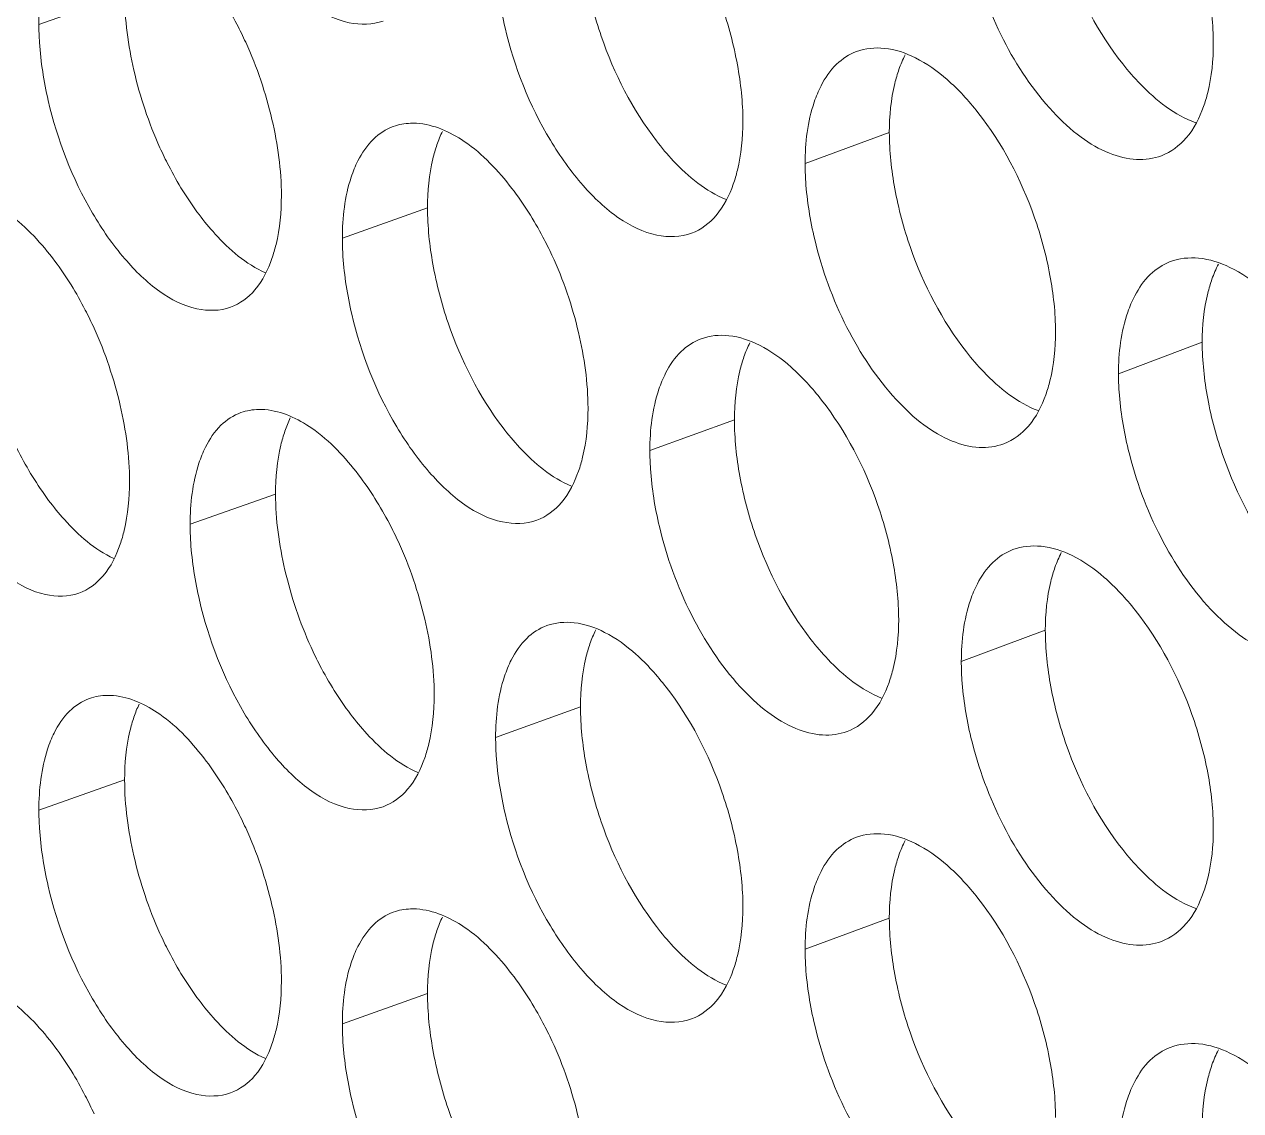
# Model space of a CAD drawing. Header units: millimetres. Extents: x 1177 to 4147, y 93 to 2194.
# Drawn here: x 2520.17 to 2532.36, y 792.45 to 803.34 of the extents above; entities that cross this region are included whole.
import ezdxf

# ---------------------------------------------------------------- set-up
doc = ezdxf.new("R2010")
doc.units = ezdxf.units.MM
doc.header["$LTSCALE"] = 0.1
doc.layers.get('0').update_dxf_attribs({"lineweight": 13})
doc.layers.add('标注', color=251, linetype='Continuous', lineweight=9)

# ---------------------------------------------------------------- blocks, each defined once
blk = doc.blocks.new('02')
at = {"layer": '标注'}
for p, q in [((4370.81, 739.325), (4369.582, 738.894)), ((4370.81, 739.325), (4369.582, 738.894)), ((4381.761, 737.347), (4380.555, 736.902)), ((4375.148, 736.268), (4373.928, 735.832)), ((4375.148, 736.268), (4373.928, 735.832)), ((4386.242, 734.343), (4385.043, 733.892)), ((4379.543, 733.233), (4378.332, 732.79)), ((4379.543, 733.233), (4378.332, 732.79)), ((4372.971, 732.169), (4371.748, 731.735)), ((4383.995, 730.218), (4382.792, 729.769)), ((4383.995, 730.218), (4382.792, 729.769)), ((4377.338, 729.123), (4376.123, 728.683)), ((4370.81, 728.075), (4369.582, 727.644)), ((4381.761, 726.097), (4380.555, 725.652)), ((4375.148, 725.018), (4373.928, 724.582))]:
    blk.add_line(p, q, dxfattribs=at)
for points, knots in [([(4386.401, 738.618), (4386.401, 738.888), (4386.339, 739.449), (4386.043, 740.536), (4385.635, 741.312), (4385.283, 741.755)], [0, 0, 0, 0, 0.239858, 0.497322, 1, 1, 1, 1]), ([(4383.995, 741.468), (4383.995, 741.197), (4384.056, 740.636), (4384.349, 739.548), (4384.753, 738.771), (4385.104, 738.328)], [0, 0, 0, 0, 0.240069, 0.497672, 1, 1, 1, 1]), ([(4379.664, 737.507), (4379.664, 737.777), (4379.603, 738.338), (4379.312, 739.427), (4378.913, 740.205), (4378.566, 740.652)], [0, 0, 0, 0, 0.240077, 0.497775, 1, 1, 1, 1]), ([(4377.338, 740.373), (4377.338, 740.103), (4377.398, 739.541), (4377.685, 738.452), (4378.082, 737.673), (4378.426, 737.225)], [0, 0, 0, 0, 0.240288, 0.498123, 1, 1, 1, 1]), ([(4369.8, 739.997), (4369.763, 739.922), (4369.624, 739.571), (4369.582, 739.187), (4369.582, 738.894)], [0, 0, 0, 0, 0.220019, 1, 1, 1, 1]), ([(4369.8, 739.997), (4369.763, 739.922), (4369.624, 739.571), (4369.582, 739.187), (4369.582, 738.894)], [0, 0, 0, 0, 0.220019, 1, 1, 1, 1]), ([(4376.123, 739.933), (4376.123, 739.846), (4376.136, 739.481), (4376.195, 739.117), (4376.259, 738.846)], [0, 0, 0, 0, 0.237616, 1, 1, 1, 1]), ([(4382.93, 739.933), (4383.035, 739.497), (4383.336, 738.677), (4383.922, 737.795), (4384.475, 737.279), (4384.884, 737.038), (4385.287, 736.936), (4385.546, 736.971), (4385.658, 737.013)], [0, 0, 0, 0, 0.308117, 0.594911, 0.718921, 0.825829, 0.917631, 1, 1, 1, 1]), ([(4372.544, 738.637), (4372.504, 738.724), (4372.341, 739.058), (4372.144, 739.376), (4371.978, 739.595)], [0, 0, 0, 0, 0.259142, 1, 1, 1, 1]), ([(4372.544, 738.637), (4372.504, 738.724), (4372.341, 739.058), (4372.144, 739.376), (4371.978, 739.595)], [0, 0, 0, 0, 0.259142, 1, 1, 1, 1]), ([(4370.81, 739.325), (4370.81, 738.959), (4370.914, 738.204), (4371.155, 737.483), (4371.315, 737.128)], [0, 0, 0, 0, 0.484109, 1, 1, 1, 1]), ([(4370.81, 739.325), (4370.81, 738.959), (4370.914, 738.204), (4371.155, 737.483), (4371.315, 737.128)], [0, 0, 0, 0, 0.484109, 1, 1, 1, 1]), ([(4373.491, 739.164), (4373.652, 739.051), (4373.979, 738.881), (4374.36, 738.887), (4374.512, 738.941)], [0, 0, 0, 0, 0.547725, 1, 1, 1, 1]), ([(4369.582, 738.894), (4369.582, 738.807), (4369.595, 738.441), (4369.653, 738.077), (4369.716, 737.805)], [0, 0, 0, 0, 0.237546, 1, 1, 1, 1]), ([(4369.582, 738.894), (4369.582, 738.807), (4369.595, 738.441), (4369.653, 738.077), (4369.716, 737.805)], [0, 0, 0, 0, 0.237546, 1, 1, 1, 1]), ([(4376.259, 738.846), (4376.391, 738.282), (4376.708, 737.478), (4377.334, 736.599), (4377.698, 736.251), (4377.889, 736.12)], [0, 0, 0, 0, 0.537696, 0.785444, 1, 1, 1, 1]), ([(4373.055, 736.442), (4373.055, 736.808), (4372.949, 737.562), (4372.706, 738.282), (4372.544, 738.637)], [0, 0, 0, 0, 0.483934, 1, 1, 1, 1]), ([(4373.055, 736.442), (4373.055, 736.808), (4372.949, 737.562), (4372.706, 738.282), (4372.544, 738.637)], [0, 0, 0, 0, 0.483934, 1, 1, 1, 1]), ([(4386.261, 737.717), (4386.285, 737.782), (4386.371, 738.075), (4386.401, 738.383), (4386.401, 738.618)], [0, 0, 0, 0, 0.228642, 1, 1, 1, 1]), ([(4381.292, 738.505), (4381.185, 738.465), (4380.978, 738.33), (4380.841, 738.127), (4380.783, 738.014)], [0, 0, 0, 0, 0.471808, 1, 1, 1, 1]), ([(4383.03, 737.632), (4382.897, 737.801), (4382.626, 738.098), (4382.173, 738.424), (4381.717, 738.579), (4381.417, 738.551), (4381.292, 738.505)], [0, 0, 0, 0, 0.312757, 0.580674, 0.804664, 1, 1, 1, 1]), ([(4381.899, 738.249), (4381.876, 738.183), (4381.79, 737.89), (4381.761, 737.583), (4381.761, 737.347)], [0, 0, 0, 0, 0.228275, 1, 1, 1, 1]), ([(4385.104, 738.328), (4385.183, 738.227), (4385.477, 737.888), (4385.846, 737.595), (4386.149, 737.485)], [0, 0, 0, 0, 0.284751, 1, 1, 1, 1]), ([(4380.783, 738.014), (4380.745, 737.94), (4380.599, 737.586), (4380.555, 737.198), (4380.555, 736.902)], [0, 0, 0, 0, 0.220876, 1, 1, 1, 1]), ([(4369.716, 737.805), (4369.845, 737.241), (4370.155, 736.436), (4370.769, 735.552), (4371.126, 735.201), (4371.314, 735.068)], [0, 0, 0, 0, 0.53889, 0.786432, 1, 1, 1, 1]), ([(4369.716, 737.805), (4369.845, 737.241), (4370.155, 736.436), (4370.769, 735.552), (4371.126, 735.201), (4371.314, 735.068)], [0, 0, 0, 0, 0.53889, 0.786432, 1, 1, 1, 1]), ([(4385.658, 737.013), (4385.795, 737.064), (4386.059, 737.266), (4386.204, 737.556), (4386.261, 737.717)], [0, 0, 0, 0, 0.460494, 1, 1, 1, 1]), ([(4384.141, 734.492), (4384.141, 734.762), (4384.079, 735.323), (4383.785, 736.411), (4383.38, 737.188), (4383.03, 737.632)], [0, 0, 0, 0, 0.239931, 0.497473, 1, 1, 1, 1]), ([(4374.658, 737.432), (4374.552, 737.393), (4374.343, 737.257), (4374.208, 737.052), (4374.15, 736.938)], [0, 0, 0, 0, 0.469738, 1, 1, 1, 1]), ([(4374.658, 737.432), (4374.552, 737.393), (4374.343, 737.257), (4374.208, 737.052), (4374.15, 736.938)], [0, 0, 0, 0, 0.469738, 1, 1, 1, 1]), ([(4374.992, 737.477), (4374.963, 737.479), (4374.85, 737.48), (4374.737, 737.46), (4374.658, 737.432)], [0, 0, 0, 0, 0.257824, 1, 1, 1, 1]), ([(4374.992, 737.477), (4374.963, 737.479), (4374.85, 737.48), (4374.737, 737.46), (4374.658, 737.432)], [0, 0, 0, 0, 0.257824, 1, 1, 1, 1]), ([(4376.356, 736.545), (4376.161, 736.798), (4375.776, 737.216), (4375.235, 737.462), (4374.992, 737.477)], [0, 0, 0, 0, 0.568444, 1, 1, 1, 1]), ([(4376.356, 736.545), (4376.161, 736.798), (4375.776, 737.216), (4375.235, 737.462), (4374.992, 737.477)], [0, 0, 0, 0, 0.568444, 1, 1, 1, 1]), ([(4379.527, 736.606), (4379.55, 736.672), (4379.635, 736.964), (4379.664, 737.272), (4379.664, 737.507)], [0, 0, 0, 0, 0.22821, 1, 1, 1, 1]), ([(4378.426, 737.225), (4378.502, 737.127), (4378.782, 736.794), (4379.133, 736.504), (4379.423, 736.387)], [0, 0, 0, 0, 0.28439, 1, 1, 1, 1]), ([(4381.761, 737.347), (4381.761, 737.077), (4381.822, 736.516), (4382.113, 735.428), (4382.515, 734.65), (4382.864, 734.205)], [0, 0, 0, 0, 0.240142, 0.497822, 1, 1, 1, 1]), ([(4371.315, 737.128), (4371.355, 737.041), (4371.516, 736.707), (4371.712, 736.389), (4371.877, 736.17)], [0, 0, 0, 0, 0.259253, 1, 1, 1, 1]), ([(4371.315, 737.128), (4371.355, 737.041), (4371.516, 736.707), (4371.712, 736.389), (4371.877, 736.17)], [0, 0, 0, 0, 0.259253, 1, 1, 1, 1]), ([(4375.283, 737.169), (4375.26, 737.103), (4375.176, 736.81), (4375.148, 736.503), (4375.148, 736.268)], [0, 0, 0, 0, 0.227846, 1, 1, 1, 1]), ([(4375.283, 737.169), (4375.26, 737.103), (4375.176, 736.81), (4375.148, 736.503), (4375.148, 736.268)], [0, 0, 0, 0, 0.227846, 1, 1, 1, 1]), ([(4374.15, 736.938), (4374.113, 736.864), (4373.971, 736.512), (4373.928, 736.126), (4373.928, 735.832)], [0, 0, 0, 0, 0.220347, 1, 1, 1, 1]), ([(4374.15, 736.938), (4374.113, 736.864), (4373.971, 736.512), (4373.928, 736.126), (4373.928, 735.832)], [0, 0, 0, 0, 0.220347, 1, 1, 1, 1]), ([(4380.555, 736.902), (4380.555, 736.815), (4380.568, 736.449), (4380.628, 736.086), (4380.692, 735.815)], [0, 0, 0, 0, 0.237664, 1, 1, 1, 1]), ([(4376.929, 735.589), (4376.889, 735.676), (4376.724, 736.009), (4376.524, 736.326), (4376.356, 736.545)], [0, 0, 0, 0, 0.258962, 1, 1, 1, 1]), ([(4376.929, 735.589), (4376.889, 735.676), (4376.724, 736.009), (4376.524, 736.326), (4376.356, 736.545)], [0, 0, 0, 0, 0.258962, 1, 1, 1, 1]), ([(4378.928, 735.904), (4379.064, 735.954), (4379.328, 736.155), (4379.47, 736.445), (4379.527, 736.606)], [0, 0, 0, 0, 0.458276, 1, 1, 1, 1]), ([(4369.811, 735.504), (4369.623, 735.754), (4369.252, 736.169), (4368.729, 736.423), (4368.492, 736.444)], [0, 0, 0, 0, 0.569371, 1, 1, 1, 1]), ([(4372.92, 735.543), (4372.943, 735.608), (4373.026, 735.901), (4373.055, 736.208), (4373.055, 736.442)], [0, 0, 0, 0, 0.227782, 1, 1, 1, 1]), ([(4372.92, 735.543), (4372.943, 735.608), (4373.026, 735.901), (4373.055, 736.208), (4373.055, 736.442)], [0, 0, 0, 0, 0.227782, 1, 1, 1, 1]), ([(4371.877, 736.17), (4371.949, 736.074), (4372.216, 735.748), (4372.548, 735.46), (4372.825, 735.336)], [0, 0, 0, 0, 0.283932, 1, 1, 1, 1]), ([(4371.877, 736.17), (4371.949, 736.074), (4372.216, 735.748), (4372.548, 735.46), (4372.825, 735.336)], [0, 0, 0, 0, 0.283932, 1, 1, 1, 1]), ([(4375.148, 736.268), (4375.148, 735.998), (4375.207, 735.437), (4375.492, 734.347), (4375.886, 733.567), (4376.229, 733.118)], [0, 0, 0, 0, 0.240361, 0.498273, 1, 1, 1, 1]), ([(4375.148, 736.268), (4375.148, 735.998), (4375.207, 735.437), (4375.492, 734.347), (4375.886, 733.567), (4376.229, 733.118)], [0, 0, 0, 0, 0.240361, 0.498273, 1, 1, 1, 1]), ([(4377.889, 736.12), (4378.053, 736.008), (4378.387, 735.839), (4378.773, 735.847), (4378.928, 735.904)], [0, 0, 0, 0, 0.54679, 1, 1, 1, 1]), ([(4373.928, 735.832), (4373.928, 735.745), (4373.941, 735.379), (4374, 735.015), (4374.063, 734.744)], [0, 0, 0, 0, 0.237593, 1, 1, 1, 1]), ([(4373.928, 735.832), (4373.928, 735.745), (4373.941, 735.379), (4374, 735.015), (4374.063, 734.744)], [0, 0, 0, 0, 0.237593, 1, 1, 1, 1]), ([(4380.692, 735.815), (4380.796, 735.38), (4381.094, 734.56), (4381.677, 733.677), (4382.226, 733.159), (4382.631, 732.917), (4383.031, 732.813), (4383.289, 732.846), (4383.401, 732.888)], [0, 0, 0, 0, 0.308628, 0.595689, 0.719688, 0.826459, 0.91799, 1, 1, 1, 1]), ([(4370.373, 734.543), (4370.333, 734.631), (4370.172, 734.965), (4369.976, 735.283), (4369.811, 735.504)], [0, 0, 0, 0, 0.259231, 1, 1, 1, 1]), ([(4372.326, 734.843), (4372.461, 734.891), (4372.725, 735.091), (4372.864, 735.382), (4372.92, 735.543)], [0, 0, 0, 0, 0.455957, 1, 1, 1, 1]), ([(4372.326, 734.843), (4372.461, 734.891), (4372.725, 735.091), (4372.864, 735.382), (4372.92, 735.543)], [0, 0, 0, 0, 0.455957, 1, 1, 1, 1]), ([(4377.446, 733.397), (4377.446, 733.762), (4377.339, 734.516), (4377.093, 735.235), (4376.929, 735.589)], [0, 0, 0, 0, 0.483858, 1, 1, 1, 1]), ([(4377.446, 733.397), (4377.446, 733.762), (4377.339, 734.516), (4377.093, 735.235), (4376.929, 735.589)], [0, 0, 0, 0, 0.483858, 1, 1, 1, 1]), ([(4385.785, 735.496), (4385.679, 735.456), (4385.472, 735.321), (4385.334, 735.119), (4385.276, 735.007)], [0, 0, 0, 0, 0.473099, 1, 1, 1, 1]), ([(4387.549, 734.634), (4387.414, 734.803), (4387.139, 735.099), (4386.678, 735.424), (4386.215, 735.575), (4385.912, 735.544), (4385.785, 735.496)], [0, 0, 0, 0, 0.31166, 0.579222, 0.803661, 1, 1, 1, 1]), ([(4386.381, 735.245), (4386.358, 735.179), (4386.271, 734.886), (4386.242, 734.578), (4386.242, 734.343)], [0, 0, 0, 0, 0.228562, 1, 1, 1, 1]), ([(4371.314, 735.068), (4371.473, 734.956), (4371.797, 734.786), (4372.175, 734.789), (4372.326, 734.843)], [0, 0, 0, 0, 0.548205, 1, 1, 1, 1]), ([(4371.314, 735.068), (4371.473, 734.956), (4371.797, 734.786), (4372.175, 734.789), (4372.326, 734.843)], [0, 0, 0, 0, 0.548205, 1, 1, 1, 1]), ([(4385.276, 735.007), (4385.237, 734.932), (4385.089, 734.579), (4385.043, 734.189), (4385.043, 733.892)], [0, 0, 0, 0, 0.221251, 1, 1, 1, 1]), ([(4374.063, 734.744), (4374.195, 734.18), (4374.509, 733.376), (4375.131, 732.495), (4375.493, 732.146), (4375.683, 732.014)], [0, 0, 0, 0, 0.538094, 0.785773, 1, 1, 1, 1]), ([(4374.063, 734.744), (4374.195, 734.18), (4374.509, 733.376), (4375.131, 732.495), (4375.493, 732.146), (4375.683, 732.014)], [0, 0, 0, 0, 0.538094, 0.785773, 1, 1, 1, 1]), ([(4370.88, 732.348), (4370.88, 732.713), (4370.775, 733.468), (4370.534, 734.189), (4370.373, 734.543)], [0, 0, 0, 0, 0.483972, 1, 1, 1, 1]), ([(4379.066, 734.392), (4378.96, 734.353), (4378.752, 734.217), (4378.616, 734.014), (4378.558, 733.901)], [0, 0, 0, 0, 0.471136, 1, 1, 1, 1]), ([(4379.066, 734.392), (4378.96, 734.353), (4378.752, 734.217), (4378.616, 734.014), (4378.558, 733.901)], [0, 0, 0, 0, 0.471136, 1, 1, 1, 1]), ([(4380.791, 733.515), (4380.659, 733.683), (4380.391, 733.98), (4379.941, 734.308), (4379.489, 734.464), (4379.191, 734.438), (4379.066, 734.392)], [0, 0, 0, 0, 0.313314, 0.581411, 0.805175, 1, 1, 1, 1]), ([(4380.791, 733.515), (4380.659, 733.683), (4380.391, 733.98), (4379.941, 734.308), (4379.489, 734.464), (4379.191, 734.438), (4379.066, 734.392)], [0, 0, 0, 0, 0.313314, 0.581411, 0.805175, 1, 1, 1, 1]), ([(4384.002, 733.591), (4384.025, 733.657), (4384.112, 733.949), (4384.141, 734.257), (4384.141, 734.492)], [0, 0, 0, 0, 0.228498, 1, 1, 1, 1]), ([(4386.242, 734.343), (4386.242, 734.073), (4386.303, 733.512), (4386.598, 732.424), (4387.006, 731.648), (4387.358, 731.206)], [0, 0, 0, 0, 0.239996, 0.497521, 1, 1, 1, 1]), ([(4379.679, 734.133), (4379.656, 734.068), (4379.571, 733.775), (4379.543, 733.468), (4379.543, 733.233)], [0, 0, 0, 0, 0.228131, 1, 1, 1, 1]), ([(4379.679, 734.133), (4379.656, 734.068), (4379.571, 733.775), (4379.543, 733.468), (4379.543, 733.233)], [0, 0, 0, 0, 0.228131, 1, 1, 1, 1]), ([(4382.864, 734.205), (4382.942, 734.105), (4383.231, 733.768), (4383.595, 733.476), (4383.893, 733.363)], [0, 0, 0, 0, 0.284641, 1, 1, 1, 1]), ([(4378.558, 733.901), (4378.52, 733.826), (4378.376, 733.473), (4378.332, 733.086), (4378.332, 732.79)], [0, 0, 0, 0, 0.220694, 1, 1, 1, 1]), ([(4378.558, 733.901), (4378.52, 733.826), (4378.376, 733.473), (4378.332, 733.086), (4378.332, 732.79)], [0, 0, 0, 0, 0.220694, 1, 1, 1, 1]), ([(4385.043, 733.892), (4385.043, 733.805), (4385.057, 733.439), (4385.117, 733.076), (4385.183, 732.806)], [0, 0, 0, 0, 0.237713, 1, 1, 1, 1]), ([(4383.401, 732.888), (4383.537, 732.939), (4383.801, 733.14), (4383.945, 733.43), (4384.002, 733.591)], [0, 0, 0, 0, 0.459766, 1, 1, 1, 1]), ([(4372.82, 733.377), (4372.79, 733.379), (4372.674, 733.383), (4372.557, 733.363), (4372.475, 733.334)], [0, 0, 0, 0, 0.258462, 1, 1, 1, 1]), ([(4374.16, 732.442), (4373.969, 732.694), (4373.59, 733.108), (4373.059, 733.358), (4372.82, 733.377)], [0, 0, 0, 0, 0.568222, 1, 1, 1, 1]), ([(4377.31, 732.497), (4377.333, 732.562), (4377.418, 732.855), (4377.446, 733.162), (4377.446, 733.397)], [0, 0, 0, 0, 0.228067, 1, 1, 1, 1]), ([(4377.31, 732.497), (4377.333, 732.562), (4377.418, 732.855), (4377.446, 733.162), (4377.446, 733.397)], [0, 0, 0, 0, 0.228067, 1, 1, 1, 1]), ([(4381.895, 730.372), (4381.895, 730.642), (4381.834, 731.203), (4381.542, 732.291), (4381.139, 733.069), (4380.791, 733.515)], [0, 0, 0, 0, 0.240004, 0.497624, 1, 1, 1, 1]), ([(4381.895, 730.372), (4381.895, 730.642), (4381.834, 731.203), (4381.542, 732.291), (4381.139, 733.069), (4380.791, 733.515)], [0, 0, 0, 0, 0.240004, 0.497624, 1, 1, 1, 1]), ([(4372.475, 733.334), (4372.369, 733.296), (4372.16, 733.16), (4372.025, 732.954), (4371.968, 732.84)], [0, 0, 0, 0, 0.469011, 1, 1, 1, 1]), ([(4379.543, 733.233), (4379.543, 732.962), (4379.603, 732.401), (4379.892, 731.312), (4380.291, 730.534), (4380.638, 730.088)], [0, 0, 0, 0, 0.240215, 0.497973, 1, 1, 1, 1]), ([(4379.543, 733.233), (4379.543, 732.962), (4379.603, 732.401), (4379.892, 731.312), (4380.291, 730.534), (4380.638, 730.088)], [0, 0, 0, 0, 0.240215, 0.497973, 1, 1, 1, 1]), ([(4369.165, 733.038), (4369.204, 732.95), (4369.364, 732.616), (4369.558, 732.298), (4369.722, 732.078)], [0, 0, 0, 0, 0.259343, 1, 1, 1, 1]), ([(4373.106, 733.069), (4373.083, 733.004), (4372.999, 732.711), (4372.971, 732.404), (4372.971, 732.169)], [0, 0, 0, 0, 0.227704, 1, 1, 1, 1]), ([(4376.229, 733.118), (4376.303, 733.021), (4376.579, 732.69), (4376.924, 732.401), (4377.209, 732.281)], [0, 0, 0, 0, 0.284248, 1, 1, 1, 1]), ([(4376.229, 733.118), (4376.303, 733.021), (4376.579, 732.69), (4376.924, 732.401), (4377.209, 732.281)], [0, 0, 0, 0, 0.284248, 1, 1, 1, 1]), ([(4371.968, 732.84), (4371.931, 732.766), (4371.791, 732.414), (4371.748, 732.029), (4371.748, 731.735)], [0, 0, 0, 0, 0.22018, 1, 1, 1, 1]), ([(4378.332, 732.79), (4378.332, 732.703), (4378.345, 732.337), (4378.404, 731.974), (4378.468, 731.703)], [0, 0, 0, 0, 0.23764, 1, 1, 1, 1]), ([(4378.332, 732.79), (4378.332, 732.703), (4378.345, 732.337), (4378.404, 731.974), (4378.468, 731.703)], [0, 0, 0, 0, 0.23764, 1, 1, 1, 1]), ([(4385.183, 732.806), (4385.288, 732.37), (4385.591, 731.549), (4386.183, 730.668), (4386.74, 730.154), (4387.151, 729.914), (4387.557, 729.814), (4387.818, 729.85), (4387.93, 729.893)], [0, 0, 0, 0, 0.307608, 0.594138, 0.718158, 0.825202, 0.917274, 1, 1, 1, 1]), ([(4376.713, 731.795), (4376.848, 731.844), (4377.113, 732.045), (4377.254, 732.335), (4377.31, 732.497)], [0, 0, 0, 0, 0.457514, 1, 1, 1, 1]), ([(4376.713, 731.795), (4376.848, 731.844), (4377.113, 732.045), (4377.254, 732.335), (4377.31, 732.497)], [0, 0, 0, 0, 0.457514, 1, 1, 1, 1]), ([(4370.746, 731.449), (4370.769, 731.514), (4370.852, 731.807), (4370.88, 732.113), (4370.88, 732.348)], [0, 0, 0, 0, 0.227639, 1, 1, 1, 1]), ([(4374.73, 731.485), (4374.689, 731.573), (4374.525, 731.906), (4374.327, 732.223), (4374.16, 732.442)], [0, 0, 0, 0, 0.259052, 1, 1, 1, 1]), ([(4372.971, 732.169), (4372.971, 731.804), (4373.077, 731.048), (4373.319, 730.328), (4373.48, 729.974)], [0, 0, 0, 0, 0.484071, 1, 1, 1, 1]), ([(4369.722, 732.078), (4369.793, 731.983), (4370.056, 731.659), (4370.382, 731.372), (4370.654, 731.247)], [0, 0, 0, 0, 0.283758, 1, 1, 1, 1]), ([(4375.683, 732.014), (4375.845, 731.902), (4376.176, 731.733), (4376.559, 731.739), (4376.713, 731.795)], [0, 0, 0, 0, 0.547253, 1, 1, 1, 1]), ([(4375.683, 732.014), (4375.845, 731.902), (4376.176, 731.733), (4376.559, 731.739), (4376.713, 731.795)], [0, 0, 0, 0, 0.547253, 1, 1, 1, 1]), ([(4371.748, 731.735), (4371.748, 731.648), (4371.761, 731.282), (4371.819, 730.919), (4371.882, 730.647)], [0, 0, 0, 0, 0.237569, 1, 1, 1, 1]), ([(4378.468, 731.703), (4378.572, 731.268), (4378.867, 730.448), (4379.445, 729.565), (4379.99, 729.045), (4380.392, 728.801), (4380.79, 728.695), (4381.046, 728.728), (4381.157, 728.769)], [0, 0, 0, 0, 0.309142, 0.59647, 0.720459, 0.827093, 0.918352, 1, 1, 1, 1]), ([(4378.468, 731.703), (4378.572, 731.268), (4378.867, 730.448), (4379.445, 729.565), (4379.99, 729.045), (4380.392, 728.801), (4380.79, 728.695), (4381.046, 728.728), (4381.157, 728.769)], [0, 0, 0, 0, 0.309142, 0.59647, 0.720459, 0.827093, 0.918352, 1, 1, 1, 1]), ([(4370.154, 730.749), (4370.289, 730.797), (4370.553, 730.997), (4370.691, 731.287), (4370.746, 731.449)], [0, 0, 0, 0, 0.455161, 1, 1, 1, 1]), ([(4375.243, 729.292), (4375.243, 729.657), (4375.137, 730.412), (4374.892, 731.131), (4374.73, 731.485)], [0, 0, 0, 0, 0.483896, 1, 1, 1, 1]), ([(4385.283, 730.505), (4385.148, 730.674), (4384.876, 730.971), (4384.419, 731.297), (4383.959, 731.449), (4383.658, 731.42), (4383.531, 731.373)], [0, 0, 0, 0, 0.312206, 0.579944, 0.804159, 1, 1, 1, 1]), ([(4385.283, 730.505), (4385.148, 730.674), (4384.876, 730.971), (4384.419, 731.297), (4383.959, 731.449), (4383.658, 731.42), (4383.531, 731.373)], [0, 0, 0, 0, 0.312206, 0.579944, 0.804159, 1, 1, 1, 1]), ([(4383.531, 731.373), (4383.425, 731.333), (4383.218, 731.197), (4383.08, 730.995), (4383.022, 730.883)], [0, 0, 0, 0, 0.472462, 1, 1, 1, 1]), ([(4383.531, 731.373), (4383.425, 731.333), (4383.218, 731.197), (4383.08, 730.995), (4383.022, 730.883)], [0, 0, 0, 0, 0.472462, 1, 1, 1, 1]), ([(4384.133, 731.119), (4384.11, 731.053), (4384.024, 730.76), (4383.995, 730.453), (4383.995, 730.218)], [0, 0, 0, 0, 0.228418, 1, 1, 1, 1]), ([(4384.133, 731.119), (4384.11, 731.053), (4384.024, 730.76), (4383.995, 730.453), (4383.995, 730.218)], [0, 0, 0, 0, 0.228418, 1, 1, 1, 1]), ([(4369.151, 730.978), (4369.309, 730.865), (4369.629, 730.695), (4370.004, 730.696), (4370.154, 730.749)], [0, 0, 0, 0, 0.548694, 1, 1, 1, 1]), ([(4383.022, 730.883), (4382.983, 730.808), (4382.837, 730.455), (4382.792, 730.066), (4382.792, 729.769)], [0, 0, 0, 0, 0.221061, 1, 1, 1, 1]), ([(4383.022, 730.883), (4382.983, 730.808), (4382.837, 730.455), (4382.792, 730.066), (4382.792, 729.769)], [0, 0, 0, 0, 0.221061, 1, 1, 1, 1]), ([(4371.882, 730.647), (4372.013, 730.083), (4372.325, 729.279), (4372.943, 728.396), (4373.303, 728.045), (4373.491, 727.914)], [0, 0, 0, 0, 0.538492, 0.786102, 1, 1, 1, 1]), ([(4386.401, 727.368), (4386.401, 727.638), (4386.339, 728.199), (4386.043, 729.286), (4385.635, 730.062), (4385.283, 730.505)], [0, 0, 0, 0, 0.239858, 0.497322, 1, 1, 1, 1]), ([(4386.401, 727.368), (4386.401, 727.638), (4386.339, 728.199), (4386.043, 729.286), (4385.635, 730.062), (4385.283, 730.505)], [0, 0, 0, 0, 0.239858, 0.497322, 1, 1, 1, 1]), ([(4376.855, 730.284), (4376.749, 730.246), (4376.54, 730.109), (4376.404, 729.905), (4376.347, 729.792)], [0, 0, 0, 0, 0.470447, 1, 1, 1, 1]), ([(4378.566, 729.402), (4378.435, 729.571), (4378.17, 729.868), (4377.724, 730.196), (4377.275, 730.354), (4376.979, 730.329), (4376.855, 730.284)], [0, 0, 0, 0, 0.313876, 0.582158, 0.805693, 1, 1, 1, 1]), ([(4381.757, 729.471), (4381.78, 729.537), (4381.866, 729.829), (4381.895, 730.137), (4381.895, 730.372)], [0, 0, 0, 0, 0.228354, 1, 1, 1, 1]), ([(4381.757, 729.471), (4381.78, 729.537), (4381.866, 729.829), (4381.895, 730.137), (4381.895, 730.372)], [0, 0, 0, 0, 0.228354, 1, 1, 1, 1]), ([(4383.995, 730.218), (4383.995, 729.947), (4384.056, 729.386), (4384.349, 728.298), (4384.753, 727.521), (4385.104, 727.078)], [0, 0, 0, 0, 0.240069, 0.497672, 1, 1, 1, 1]), ([(4383.995, 730.218), (4383.995, 729.947), (4384.056, 729.386), (4384.349, 728.298), (4384.753, 727.521), (4385.104, 727.078)], [0, 0, 0, 0, 0.240069, 0.497672, 1, 1, 1, 1]), ([(4380.638, 730.088), (4380.715, 729.988), (4381, 729.654), (4381.357, 729.362), (4381.651, 729.247)], [0, 0, 0, 0, 0.28452, 1, 1, 1, 1]), ([(4380.638, 730.088), (4380.715, 729.988), (4381, 729.654), (4381.357, 729.362), (4381.651, 729.247)], [0, 0, 0, 0, 0.28452, 1, 1, 1, 1]), ([(4373.48, 729.974), (4373.52, 729.886), (4373.683, 729.553), (4373.88, 729.235), (4374.046, 729.016)], [0, 0, 0, 0, 0.259163, 1, 1, 1, 1]), ([(4377.474, 730.024), (4377.451, 729.958), (4377.366, 729.665), (4377.338, 729.358), (4377.338, 729.123)], [0, 0, 0, 0, 0.227989, 1, 1, 1, 1]), ([(4376.347, 729.792), (4376.309, 729.717), (4376.166, 729.365), (4376.123, 728.979), (4376.123, 728.683)], [0, 0, 0, 0, 0.220518, 1, 1, 1, 1]), ([(4382.792, 729.769), (4382.792, 729.682), (4382.805, 729.317), (4382.865, 728.954), (4382.93, 728.683)], [0, 0, 0, 0, 0.237689, 1, 1, 1, 1]), ([(4382.792, 729.769), (4382.792, 729.682), (4382.805, 729.317), (4382.865, 728.954), (4382.93, 728.683)], [0, 0, 0, 0, 0.237689, 1, 1, 1, 1]), ([(4379.664, 726.257), (4379.664, 726.527), (4379.603, 727.088), (4379.312, 728.177), (4378.913, 728.955), (4378.566, 729.402)], [0, 0, 0, 0, 0.240077, 0.497775, 1, 1, 1, 1]), ([(4381.157, 728.769), (4381.293, 728.819), (4381.558, 729.02), (4381.7, 729.31), (4381.757, 729.471)], [0, 0, 0, 0, 0.459026, 1, 1, 1, 1]), ([(4381.157, 728.769), (4381.293, 728.819), (4381.558, 729.02), (4381.7, 729.31), (4381.757, 729.471)], [0, 0, 0, 0, 0.459026, 1, 1, 1, 1]), ([(4370.307, 729.242), (4370.2, 729.204), (4369.991, 729.068), (4369.857, 728.861), (4369.8, 728.747)], [0, 0, 0, 0, 0.468263, 1, 1, 1, 1]), ([(4370.651, 729.283), (4370.621, 729.285), (4370.505, 729.29), (4370.388, 729.27), (4370.307, 729.242)], [0, 0, 0, 0, 0.258637, 1, 1, 1, 1]), ([(4371.978, 728.345), (4371.789, 728.596), (4371.414, 729.01), (4370.888, 729.262), (4370.651, 729.283)], [0, 0, 0, 0, 0.568686, 1, 1, 1, 1]), ([(4375.108, 728.392), (4375.131, 728.458), (4375.215, 728.75), (4375.243, 729.057), (4375.243, 729.292)], [0, 0, 0, 0, 0.227924, 1, 1, 1, 1]), ([(4374.046, 729.016), (4374.119, 728.92), (4374.391, 728.591), (4374.729, 728.303), (4375.01, 728.181)], [0, 0, 0, 0, 0.284096, 1, 1, 1, 1]), ([(4377.338, 729.123), (4377.338, 728.853), (4377.398, 728.291), (4377.685, 727.202), (4378.082, 726.423), (4378.426, 725.975)], [0, 0, 0, 0, 0.240288, 0.498123, 1, 1, 1, 1]), ([(4370.943, 728.974), (4370.921, 728.909), (4370.838, 728.616), (4370.81, 728.31), (4370.81, 728.075)], [0, 0, 0, 0, 0.227562, 1, 1, 1, 1]), ([(4369.8, 728.747), (4369.763, 728.672), (4369.624, 728.321), (4369.582, 727.937), (4369.582, 727.644)], [0, 0, 0, 0, 0.220019, 1, 1, 1, 1]), ([(4376.123, 728.683), (4376.123, 728.596), (4376.136, 728.231), (4376.195, 727.867), (4376.259, 727.596)], [0, 0, 0, 0, 0.237616, 1, 1, 1, 1]), ([(4382.93, 728.683), (4383.035, 728.247), (4383.336, 727.427), (4383.922, 726.545), (4384.475, 726.029), (4384.884, 725.788), (4385.287, 725.686), (4385.546, 725.721), (4385.658, 725.763)], [0, 0, 0, 0, 0.308117, 0.594911, 0.718921, 0.825829, 0.917631, 1, 1, 1, 1]), ([(4382.93, 728.683), (4383.035, 728.247), (4383.336, 727.427), (4383.922, 726.545), (4384.475, 726.029), (4384.884, 725.788), (4385.287, 725.686), (4385.546, 725.721), (4385.658, 725.763)], [0, 0, 0, 0, 0.308117, 0.594911, 0.718921, 0.825829, 0.917631, 1, 1, 1, 1]), ([(4372.544, 727.387), (4372.504, 727.474), (4372.341, 727.808), (4372.144, 728.126), (4371.978, 728.345)], [0, 0, 0, 0, 0.259142, 1, 1, 1, 1]), ([(4374.512, 727.691), (4374.648, 727.74), (4374.912, 727.941), (4375.052, 728.231), (4375.108, 728.392)], [0, 0, 0, 0, 0.456741, 1, 1, 1, 1]), ([(4370.81, 728.075), (4370.81, 727.709), (4370.914, 726.954), (4371.155, 726.233), (4371.315, 725.878)], [0, 0, 0, 0, 0.484109, 1, 1, 1, 1]), ([(4373.491, 727.914), (4373.652, 727.801), (4373.979, 727.631), (4374.36, 727.637), (4374.512, 727.691)], [0, 0, 0, 0, 0.547725, 1, 1, 1, 1]), ([(4369.582, 727.644), (4369.582, 727.557), (4369.595, 727.191), (4369.653, 726.827), (4369.716, 726.555)], [0, 0, 0, 0, 0.237546, 1, 1, 1, 1]), ([(4376.259, 727.596), (4376.391, 727.032), (4376.708, 726.228), (4377.334, 725.349), (4377.698, 725.001), (4377.889, 724.87)], [0, 0, 0, 0, 0.537696, 0.785444, 1, 1, 1, 1]), ([(4373.055, 725.192), (4373.055, 725.558), (4372.949, 726.312), (4372.706, 727.032), (4372.544, 727.387)], [0, 0, 0, 0, 0.483934, 1, 1, 1, 1]), ([(4381.292, 727.255), (4381.185, 727.215), (4380.978, 727.08), (4380.841, 726.877), (4380.783, 726.764)], [0, 0, 0, 0, 0.471808, 1, 1, 1, 1]), ([(4383.03, 726.382), (4382.897, 726.551), (4382.626, 726.848), (4382.173, 727.174), (4381.717, 727.329), (4381.417, 727.301), (4381.292, 727.255)], [0, 0, 0, 0, 0.312757, 0.580674, 0.804664, 1, 1, 1, 1]), ([(4386.261, 726.467), (4386.285, 726.532), (4386.371, 726.825), (4386.401, 727.133), (4386.401, 727.368)], [0, 0, 0, 0, 0.228642, 1, 1, 1, 1]), ([(4386.261, 726.467), (4386.285, 726.532), (4386.371, 726.825), (4386.401, 727.133), (4386.401, 727.368)], [0, 0, 0, 0, 0.228642, 1, 1, 1, 1]), ([(4385.104, 727.078), (4385.183, 726.977), (4385.477, 726.638), (4385.846, 726.345), (4386.149, 726.235)], [0, 0, 0, 0, 0.284751, 1, 1, 1, 1]), ([(4385.104, 727.078), (4385.183, 726.977), (4385.477, 726.638), (4385.846, 726.345), (4386.149, 726.235)], [0, 0, 0, 0, 0.284751, 1, 1, 1, 1]), ([(4381.899, 726.999), (4381.876, 726.933), (4381.79, 726.64), (4381.761, 726.333), (4381.761, 726.097)], [0, 0, 0, 0, 0.228275, 1, 1, 1, 1]), ([(4380.783, 726.764), (4380.745, 726.69), (4380.599, 726.336), (4380.555, 725.948), (4380.555, 725.652)], [0, 0, 0, 0, 0.220876, 1, 1, 1, 1]), ([(4369.716, 726.555), (4369.845, 725.991), (4370.155, 725.186), (4370.769, 724.302), (4371.126, 723.951), (4371.314, 723.818)], [0, 0, 0, 0, 0.53889, 0.786432, 1, 1, 1, 1]), ([(4384.141, 723.242), (4384.141, 723.512), (4384.079, 724.073), (4383.785, 725.161), (4383.38, 725.938), (4383.03, 726.382)], [0, 0, 0, 0, 0.239931, 0.497473, 1, 1, 1, 1]), ([(4385.658, 725.763), (4385.795, 725.814), (4386.059, 726.016), (4386.204, 726.306), (4386.261, 726.467)], [0, 0, 0, 0, 0.460494, 1, 1, 1, 1]), ([(4385.658, 725.763), (4385.795, 725.814), (4386.059, 726.016), (4386.204, 726.306), (4386.261, 726.467)], [0, 0, 0, 0, 0.460494, 1, 1, 1, 1]), ([(4374.992, 726.227), (4374.963, 726.229), (4374.85, 726.23), (4374.737, 726.21), (4374.658, 726.182)], [0, 0, 0, 0, 0.257824, 1, 1, 1, 1]), ([(4376.356, 725.295), (4376.161, 725.548), (4375.776, 725.966), (4375.235, 726.212), (4374.992, 726.227)], [0, 0, 0, 0, 0.568444, 1, 1, 1, 1]), ([(4379.527, 725.356), (4379.55, 725.422), (4379.635, 725.714), (4379.664, 726.022), (4379.664, 726.257)], [0, 0, 0, 0, 0.22821, 1, 1, 1, 1]), ([(4374.658, 726.182), (4374.552, 726.143), (4374.343, 726.007), (4374.208, 725.802), (4374.15, 725.688)], [0, 0, 0, 0, 0.469738, 1, 1, 1, 1]), ([(4381.761, 726.097), (4381.761, 725.827), (4381.822, 725.266), (4382.113, 724.178), (4382.515, 723.4), (4382.864, 722.955)], [0, 0, 0, 0, 0.240142, 0.497822, 1, 1, 1, 1]), ([(4371.315, 725.878), (4371.355, 725.791), (4371.516, 725.457), (4371.712, 725.139), (4371.877, 724.92)], [0, 0, 0, 0, 0.259253, 1, 1, 1, 1]), ([(4375.283, 725.919), (4375.26, 725.853), (4375.176, 725.56), (4375.148, 725.253), (4375.148, 725.018)], [0, 0, 0, 0, 0.227846, 1, 1, 1, 1]), ([(4378.426, 725.975), (4378.502, 725.877), (4378.782, 725.544), (4379.133, 725.254), (4379.423, 725.137)], [0, 0, 0, 0, 0.28439, 1, 1, 1, 1]), ([(4374.15, 725.688), (4374.113, 725.614), (4373.971, 725.262), (4373.928, 724.876), (4373.928, 724.582)], [0, 0, 0, 0, 0.220347, 1, 1, 1, 1]), ([(4380.555, 725.652), (4380.555, 725.565), (4380.568, 725.199), (4380.628, 724.836), (4380.692, 724.565)], [0, 0, 0, 0, 0.237664, 1, 1, 1, 1]), ([(4378.928, 724.654), (4379.064, 724.704), (4379.328, 724.905), (4379.47, 725.195), (4379.527, 725.356)], [0, 0, 0, 0, 0.458276, 1, 1, 1, 1]), ([(4369.811, 724.254), (4369.623, 724.504), (4369.252, 724.919), (4368.729, 725.173), (4368.492, 725.194)], [0, 0, 0, 0, 0.569371, 1, 1, 1, 1]), ([(4372.92, 724.293), (4372.943, 724.358), (4373.026, 724.651), (4373.055, 724.958), (4373.055, 725.192)], [0, 0, 0, 0, 0.227782, 1, 1, 1, 1]), ([(4376.929, 724.339), (4376.889, 724.426), (4376.724, 724.759), (4376.524, 725.076), (4376.356, 725.295)], [0, 0, 0, 0, 0.258962, 1, 1, 1, 1]), ([(4375.148, 725.018), (4375.148, 724.748), (4375.207, 724.187), (4375.492, 723.097), (4375.886, 722.317), (4376.229, 721.868)], [0, 0, 0, 0, 0.240361, 0.498273, 1, 1, 1, 1]), ([(4371.877, 724.92), (4371.949, 724.824), (4372.216, 724.498), (4372.548, 724.21), (4372.825, 724.086)], [0, 0, 0, 0, 0.283932, 1, 1, 1, 1]), ([(4377.889, 724.87), (4378.053, 724.758), (4378.387, 724.589), (4378.773, 724.597), (4378.928, 724.654)], [0, 0, 0, 0, 0.54679, 1, 1, 1, 1]), ([(4373.928, 724.582), (4373.928, 724.495), (4373.941, 724.129), (4374, 723.765), (4374.063, 723.494)], [0, 0, 0, 0, 0.237593, 1, 1, 1, 1]), ([(4380.692, 724.565), (4380.796, 724.13), (4381.094, 723.31), (4381.677, 722.427), (4382.226, 721.909), (4382.631, 721.667), (4383.031, 721.563), (4383.289, 721.596), (4383.401, 721.638)], [0, 0, 0, 0, 0.308628, 0.595689, 0.719688, 0.826459, 0.91799, 1, 1, 1, 1]), ([(4372.326, 723.593), (4372.461, 723.641), (4372.725, 723.841), (4372.864, 724.132), (4372.92, 724.293)], [0, 0, 0, 0, 0.455957, 1, 1, 1, 1]), ([(4377.446, 722.147), (4377.446, 722.512), (4377.339, 723.266), (4377.093, 723.985), (4376.929, 724.339)], [0, 0, 0, 0, 0.483858, 1, 1, 1, 1]), ([(4387.549, 723.384), (4387.414, 723.553), (4387.139, 723.849), (4386.678, 724.174), (4386.215, 724.325), (4385.912, 724.294), (4385.785, 724.246)], [0, 0, 0, 0, 0.31166, 0.579222, 0.803661, 1, 1, 1, 1]), ([(4370.373, 723.293), (4370.333, 723.381), (4370.172, 723.715), (4369.976, 724.033), (4369.811, 724.254)], [0, 0, 0, 0, 0.259231, 1, 1, 1, 1]), ([(4385.785, 724.246), (4385.679, 724.206), (4385.472, 724.071), (4385.334, 723.869), (4385.276, 723.757)], [0, 0, 0, 0, 0.473099, 1, 1, 1, 1]), ([(4386.381, 723.995), (4386.358, 723.929), (4386.271, 723.636), (4386.242, 723.328), (4386.242, 723.093)], [0, 0, 0, 0, 0.228562, 1, 1, 1, 1]), ([(4371.314, 723.818), (4371.473, 723.706), (4371.797, 723.536), (4372.175, 723.539), (4372.326, 723.593)], [0, 0, 0, 0, 0.548205, 1, 1, 1, 1]), ([(4385.276, 723.757), (4385.237, 723.682), (4385.089, 723.329), (4385.043, 722.939), (4385.043, 722.642)], [0, 0, 0, 0, 0.221251, 1, 1, 1, 1]), ([(4374.063, 723.494), (4374.195, 722.93), (4374.509, 722.126), (4375.131, 721.245), (4375.493, 720.896), (4375.683, 720.764)], [0, 0, 0, 0, 0.538094, 0.785773, 1, 1, 1, 1])]:
    blk.add_open_spline(points, degree=3, knots=knots, dxfattribs=at)
for points in [[(4381.987, 738.456), (4381.953, 738.389), (4381.924, 738.319), (4381.899, 738.249)], [(4375.363, 737.362), (4375.332, 737.3), (4375.305, 737.235), (4375.283, 737.169)], [(4375.363, 737.362), (4375.332, 737.3), (4375.305, 737.235), (4375.283, 737.169)], [(4386.474, 735.46), (4386.438, 735.391), (4386.407, 735.319), (4386.381, 735.245)], [(4379.765, 734.336), (4379.732, 734.271), (4379.704, 734.203), (4379.679, 734.133)], [(4379.765, 734.336), (4379.732, 734.271), (4379.704, 734.203), (4379.679, 734.133)], [(4373.183, 733.258), (4373.153, 733.197), (4373.128, 733.133), (4373.106, 733.069)], [(4384.224, 731.33), (4384.189, 731.262), (4384.159, 731.191), (4384.133, 731.119)], [(4384.224, 731.33), (4384.189, 731.262), (4384.159, 731.191), (4384.133, 731.119)], [(4377.556, 730.222), (4377.525, 730.158), (4377.497, 730.091), (4377.474, 730.024)], [(4371.018, 729.159), (4370.989, 729.099), (4370.964, 729.037), (4370.943, 728.974)], [(4381.987, 727.206), (4381.953, 727.139), (4381.924, 727.069), (4381.899, 726.999)], [(4375.363, 726.112), (4375.332, 726.05), (4375.305, 725.985), (4375.283, 725.919)], [(4386.474, 724.21), (4386.438, 724.141), (4386.407, 724.069), (4386.381, 723.995)]]:
    blk.add_open_spline(points, degree=3, dxfattribs=at)

msp = doc.modelspace()

# ---------------------------------------------------------------- block references
at = {"xscale": 0.7, "yscale": 0.7, "zscale": 0.7}
msp.add_blockref('02', (-538.391, 286.112), dxfattribs=at)

doc.saveas('drawing.dxf')
